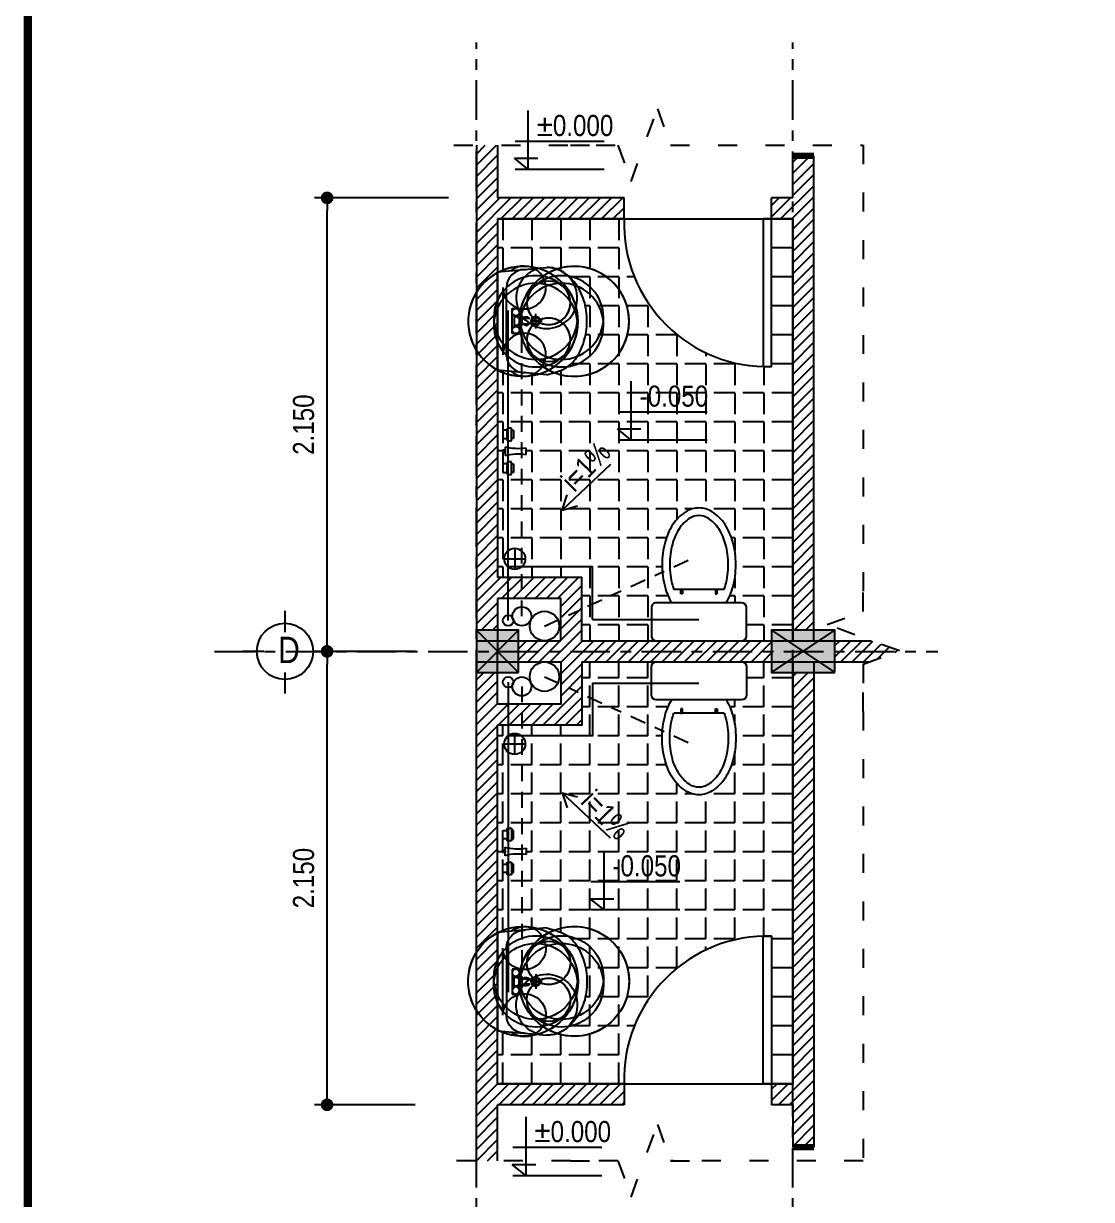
# Model space of a CAD drawing. Header units: millimetres. Extents: x -341 to 79, y 65 to 137.
# Drawn here: x -213.46 to -203.33, y 113.92 to 125.08 of the extents above; entities that cross this region are included whole.
import ezdxf

# ---------------------------------------------------------------- set-up
doc = ezdxf.new("R2010")
doc.units = ezdxf.units.MM
doc.header["$LTSCALE"] = 0.3
doc.header["$MEASUREMENT"] = 0
for name, pattern in [('ACAD_ISO03W100', [30, 12, -18]), ('CENTER', [2, 1.25, -0.25, 0.25, -0.25]), ('DASHDOTX2', [2, 1, -0.5, 0, -0.5]), ('DASHEDX2', [1.5, 1, -0.5])]:
    doc.linetypes.add(name, pattern=pattern)
doc.layers.get('0').update_dxf_attribs({"linetype": 'CONTINUOUS', "lineweight": 13})
doc.layers.get('DEFPOINTS').update_dxf_attribs({"linetype": 'CONTINUOUS', "lineweight": 13})
for name, color, linetype in [('CHU', 3, 'CONTINUOUS'), ('CHUSO', 141, 'CONTINUOUS'), ('HACTH', 8, 'CONTINUOUS'), ('HATCH', 8, 'CONTINUOUS'), ('KHUNG', 6, 'CONTINUOUS'), ('KT', 8, 'CONTINUOUS'), ('LAYER 1', 1, 'CONTINUOUS'), ('LAYER 7', 7, 'CONTINUOUS'), ('LAYER1', 1, 'CONTINUOUS'), ('LAYER3', 34, 'CONTINUOUS'), ('LAYER5', 5, 'CONTINUOUS'), ('LAYER7', 7, 'CONTINUOUS'), ('LAYER8', 8, 'CONTINUOUS'), ('ong', 5, 'CONTINUOUS'), ('THIETBI', 25, 'CONTINUOUS'), ('TUONG', 7, 'CONTINUOUS')]:
    doc.layers.add(name, color=color, linetype=linetype)
doc.styles.add('ATTR', font='romans.shx', dxfattribs={"width": 0.8, "height": 0.7})
doc.styles.add('HELVE-KT', font='VHELVCN.TTF')
doc.dimstyles.new('1-50', dxfattribs={"dimtxt": 0.2, "dimasz": 0.12, "dimexe": 0.12, "dimexo": 0.2, "dimgap": 0.12, "dimtad": 1, "dimdec": 3, "dimlfac": 0.5, "dimzin": 4, "dimdsep": 46, "dimtxsty": 'HELVE-KT', "dimblk1": 'DOT', "dimblk2": 'DOT', "dimsah": 1, "dimcen": -0.18, "dimadec": 3, "dimazin": 0, "dimtfac": 1, "dimtdec": 3, "dimtmove": 2, "dimatfit": 3, "dimldrblk": 'DOT', "dimfxl": 0, "dimtolj": 1, "dimtzin": 4, "dimarcsym": 0})

# ---------------------------------------------------------------- blocks, each defined once
blk = doc.blocks.new('TOILET')
at = {"layer": 'THIETBI', "linetype": 'Continuous'}
for p, q in [((2.25, 0), (-2.25, 0)), ((-2.5, -0.25), (-2.5, -1.75)), ((2.5, -1.75), (2.5, -0.25)), ((-2.25, -2), (2.25, -2)), ((-0.9619002962733703, -2.476023252835319), (-0.9619002962733703, -2.701023903222449)), ((-0.8643275165757132, -2.476023252835319), (-0.9619002962733703, -2.476023252835319)), ((-0.8643275165757132, -2.701023903222449), (-0.8643275165757132, -2.476023252835319)), ((0.8619205168486133, -2.701023903222449), (0.8619205168486133, -2.476023252835319)), ((0.8619205168486133, -2.476023252835319), (0.959493296546043, -2.476023252835319)), ((0.959493296546043, -2.476023252835319), (0.959493296546043, -2.701023903222449)), ((-1.328885587445484, -2.699999999999932), (1.328885587445484, -2.699999999999989)), ((-0.9619002962733703, -2.701023903222449), (-0.8643275165757132, -2.701023903222449)), ((0.959493296546043, -2.701023903222449), (0.8619205168486133, -2.701023903222449))]:
    blk.add_line(p, q, dxfattribs=at)
for centre, radius, start, end in [((-2.25, -0.25), 0.25, 90, 180), ((2.25, -0.25), 0.25, 0, 90), ((-2.25, -1.75), 0.25, 180, 270), ((2.25, -1.75), 0.25, 270, 0), ((1.337938406279363, -3.661379033137678), 3.234819193328465, 149.0965747149677, 164.9268623414033), ((-1.337938406280728, -3.661379033138246), 3.234819193329836, 15.07313765860166, 30.90342528502951), ((2.637457049974273, -4.011362538314529), 4.580641306093185, 164.9268623414104, 180.0000000000054), ((2.637457049974046, -4.011362538315211), 4.180641306093212, 164.9268623413889, 179.9999999999965), ((1.337938406279363, -3.661379033137166), 2.834819193328285, 160.1759760614096, 164.9268623413951), ((-1.337938406280728, -3.661379033138019), 2.834819193329868, 15.07313765856473, 19.82402393859776), ((-2.637457049976319, -4.011362538315325), 4.180641306095254, 5.063761851311246e-12, 15.07313765857124), ((-2.637457049976319, -4.0113625383147), 4.580641306095231, 359.9999999999972, 15.07313765858606), ((2.637457049976774, -4.011362538314927), 4.580641306095572, 180, 195.0731376585856), ((2.637457049976547, -4.011362538314529), 4.180641306095595, 180.0000000000051, 195.0731376585643), ((-2.6374570499745, -4.011362538314586), 4.180641306093665, 344.9268623413959, 359.9999999999953), ((-2.637457049974728, -4.011362538315325), 4.580641306093639, 344.9268623414112, 5.332585182154509e-12), ((1.337938406280728, -4.361346043491835), 3.234819193329827, 195.0731376585933, 213.0315475788831), ((1.337938406280728, -4.361346043491494), 2.834819193329956, 195.0731376585625, 213.0315475788917), ((-1.337938406279591, -4.36134604349229), 2.834819193328596, 326.9684524211129, 344.9268623413986), ((-1.337938406279591, -4.361346043492233), 3.234819193328677, 326.9684524211115, 344.9268623414048), ((0.5168646681929658, -4.8952005445542), 2.255450666327983, 213.0315475788855, 237.5002250693039), ((0.5168646681931932, -4.895200544554314), 1.85545066632798, 213.0315475788863, 237.5002250693021), ((-0.5168646681929658, -4.89520054455437), 1.855450666327776, 302.4997749306895, 326.968452421117), ((-0.5168646681929658, -4.8952005445542), 2.255450666327892, 302.4997749306941, 326.9684524211124), ((0, -5.706522592530348), 1.293477407469652, 237.5002250693031, 270), ((0, -5.706522592530462), 0.8934774074695488, 237.5002250693035, 270), ((0, -5.706522592530519), 0.8934774074695326, 270, 302.4997749306894), ((0, -5.706522592530519), 1.293477407469453, 270, 302.4997749307029)]:
    blk.add_arc(centre, radius, start, end, dxfattribs=at)
blk = doc.blocks.new('la')
at = {"layer": 'THIETBI', "linetype": 'Continuous'}
for p, q in [((-5933.44379870165, 607096.9278938042), (-5954.657236116378, 607330.2757053494)), ((-5700.095987156405, 607309.1017654629), (-5700.095987156405, 607252.294578268)), ((-5445.534738199225, 607330.2757053494), (-5466.748175613953, 607096.9278938042)), ((-5700.095987156405, 607278.0555106837), (-5734.787105645424, 607278.0555106837)), ((-5710.190800530276, 607249.5658061604), (-5715.470036458595, 607195.7922466656)), ((-5665.404868668316, 607278.0555106837), (-5700.095987156405, 607278.0555106837)), ((-5684.721937854214, 607195.7922466656), (-5690.001173785327, 607249.5658061604)), ((-5944.168579871206, 607224.2085182804), (-5944.168579871206, 607229.5737794738)), ((-5759.493611915408, 607200.4494683815), (-5715.012812269291, 607200.4494683815)), ((-5759.493611915408, 607183.478718451), (-5759.493611915408, 607200.4494683815)), ((-5759.493611915408, 607166.5079685205), (-5759.493611915408, 607183.478718451)), ((-5719.692424225992, 607191.9640934139), (-5727.825761422886, 607191.9640934139)), ((-5725.552112052588, 607183.478718451), (-5716.678920921309, 607183.478718451)), ((-5685.179162046312, 607200.4494683815), (-5640.698362400195, 607200.4494683815)), ((-5674.639862261152, 607183.478718451), (-5683.513053392431, 607183.478718451)), ((-5672.366212892717, 607191.9640934139), (-5680.499550089611, 607191.9640934139)), ((-5640.698362400195, 607200.4494683815), (-5640.698362400195, 607183.478718451)), ((-5640.698362400195, 607183.478718451), (-5640.698362400195, 607166.5079685205)), ((-5456.023394444397, 607229.5737794738), (-5456.023394444397, 607224.2085182804)), ((-5700.095987156405, 607139.3547686327), (-5859.314830218813, 607139.3547686327)), ((-5700.095987156405, 607166.5079685205), (-5759.493611915408, 607166.5079685205)), ((-5727.825761422886, 607174.9933434834), (-5672.366212892717, 607174.9933434834)), ((-5640.698362400195, 607166.5079685205), (-5700.095987156405, 607166.5079685205)), ((-5540.87714409679, 607139.3547686327), (-5700.095987156405, 607139.3547686327)), ((-5466.748175613953, 607096.9278938042), (-5933.44379870165, 607096.9278938042)), ((-5859.31483021858, 607122.3840186977), (-5540.877144096539, 607122.3840186978))]:
    blk.add_line(p, q, dxfattribs=at)
for centre, radius in [((-5700.095987156172, 607278.0555106841), 21.21343741315687), ((-5700.095987156172, 607278.0555106841), 16.9707499305255), ((-5742.522861982834, 607183.4787184515), 16.9707499305255), ((-5657.669112330441, 607183.4787184515), 16.9707499305255)]:
    blk.add_circle(centre, radius, dxfattribs=at)
for centre, radius, start, end in [((-5716.921617746491, 607277.7234812875), 198.3889853030901, 106.8298526196501, 126.1394149328383), ((-5698.920439606671, 607218.2127808502), 260.5626604476124, 90, 106.8298526196501), ((-5698.920439606671, 607218.2127808502), 260.5626604477563, 73.17014738034992, 90), ((-5680.919261464987, 607277.7234812875), 198.3889853030873, 53.86058506716174, 73.17014738034992), ((-5744.464750194129, 607315.4400154066), 151.686082919052, 126.1394149328383, 150.4377224630194), ((-5653.376129020144, 607315.4400154066), 151.686082919055, 29.56227753698059, 53.86058506716174), ((-5786.622446788613, 607339.3522209723), 103.2189295367069, 150.4377224630194, 180), ((-5611.218432424728, 607339.3522209723), 103.2189295367252, 0, 29.56227753698059), ((-5809.756896741826, 607330.2757053499), 144.9003393737205, 180, 190.3888578116886), ((-5786.622446788613, 607339.3522209723), 103.2189295367414, 180, 209.5622775369806), ((-5611.218432424728, 607339.3522209723), 103.2189295367332, 330.4377224630194, 0), ((-5744.464750194129, 607363.2644265287), 151.6860829190531, 209.5622775369806, 233.8605850671617), ((-5716.921617746491, 607400.9809606525), 198.3889853029024, 233.8605850671617, 253.1701473803499), ((-5700.095987156172, 607232.2578273343), 20.03675093646151, 59.74728664221707, 120.2527133577829), ((-5680.919261464987, 607400.9809606525), 198.3889853030186, 286.8298526196501, 306.1394149328383), ((-5653.376129020144, 607363.2644265287), 151.686082919052, 306.1394149328383, 330.4377224630194), ((-5859.31483021858, 607224.2085182809), 84.85374965263226, 180, 270), ((-5698.920439606671, 607460.4916610897), 260.5626604475996, 253.1701473803499, 266.458658478582), ((-5719.692424225759, 607196.2067809005), 4.242687482640058, 270, 354.3929373133142), ((-5698.920439606671, 607460.4916610897), 260.5626604477354, 273.0264019199498, 286.8298526196501), ((-5680.499550089378, 607196.2067809005), 4.242687482625124, 185.6070626866857, 270), ((-5540.877144096557, 607224.2085182809), 84.85374965263226, 270, 0), ((-5859.31483021858, 607224.2085182809), 101.8244995831652, 218.2452544057623, 270), ((-5540.877144096557, 607224.2085182809), 101.8244995831627, 270, 321.7547455942377)]:
    blk.add_arc(centre, radius, start, end, dxfattribs=at)
blk.add_spline([(-5445.534738204817, 607330.275705352), (-5488.399266112272, 607435.7992354915), (-5558.166908814947, 607489.0372223724), (-5649.338553096775, 607517.3672669327), (-5750.853421221862, 607517.367266933), (-5842.025065503458, 607489.0372223728), (-5911.792708206598, 607435.7992354913), (-5950.069890455718, 607366.4471325721), (-5954.657236119176, 607330.275705352)], degree=3, dxfattribs=at)
blk = doc.blocks.new('WALFCT1T')
for p, q in [((-5.5, -1), (-5, -1)), ((-5.5, -2), (-5.5, -1)), ((-2.5, -2), (-5.5, -2)), ((-5, -2), (-5, -2.5)), ((-5, -2.5), (-3, -2.5)), ((-3, -1), (-2.5, -1)), ((-3, -2.5), (-3, -2)), ((-2.5, -1), (-2.5, -2)), ((-1, -0.5), (1, -0.5)), ((2.5, -1), (3, -1)), ((2.5, -2), (2.5, -1)), ((5.5, -2), (2.5, -2)), ((3, -2), (3, -2.5)), ((3, -2.5), (5, -2.5)), ((5, -1), (5.5, -1)), ((5, -2.5), (5, -2)), ((5.5, -1), (5.5, -2)), ((0.75, -5.5), (-0.75, -5.5))]:
    blk.add_line(p, q)
for points in [[(-3, 0), (-3, -1), (-5, -1), (-5, 0)], [(-0.25, -0.5), (-0.25, 0), (0.25, 0), (0.25, -0.5)], [(5, 0), (5, -1), (3, -1), (3, 0)]]:
    blk.add_lwpolyline(points, close=True)
for centre, radius, start, end in [((-13.26580000000001, -3.619500000000016), 12.65625, 351.4554000000001, 14.26943), ((13.26579999999998, -3.619500000000016), 12.65624, 165.7306, 188.5446)]:
    blk.add_arc(centre, radius, start, end)
at = {"style": 'ATTR', "width": 0.8, "flags": 9}
blk.add_attdef('ESTCODE', (0, 0), '', height=0.7, dxfattribs=at)
blk = doc.blocks.new('_DOT')
at = {"color": 0, "linetype": 'ByBlock'}
blk.add_line((-0.5, 0), (-1, 0), dxfattribs=at)
at = {"color": 0, "linetype": 'ByBlock', "const_width": 0.5}
blk.add_lwpolyline([(-0.25, 0, 1), (0.25, 0, 1)], format="xyb", close=True, dxfattribs=at)
blk = doc.blocks.new('*D50')
at = {"layer": 'DEFPOINTS', "color": 0, "lineweight": -2, "ltscale": 5}
for p in [(-210.5763573220449, 119.1224448244695), (-209.5423363756547, 119.1224448244695), (-209.5423363756547, 114.8224448245393)]:
    blk.add_point(p, dxfattribs=at)
at = {"layer": 'LAYER 1', "color": 0, "lineweight": -2, "ltscale": 5}
for p, q in [((-209.7423363756546, 119.1224448244695), (-210.6963573220449, 119.1224448244695)), ((-210.5763573220449, 114.9424448245393), (-210.5763573220449, 119.0024448244695)), ((-209.7423363756546, 114.8224448245393), (-210.6963573220449, 114.8224448245393))]:
    blk.add_line(p, q, dxfattribs=at)
at = {"layer": 'LAYER 1', "color": 0, "lineweight": -2, "ltscale": 5, "xscale": 0.12, "yscale": 0.12, "zscale": 0.12}
for p, rotation in [((-210.5763573220449, 119.1224448244695), 90), ((-210.5763573220449, 114.8224448245393), 270)]:
    blk.add_blockref('_DOT', p, dxfattribs=dict(at, rotation=rotation))
at = {"layer": 'LAYER 1', "color": 0, "ltscale": 5, "insert": (-210.7984906553783, 116.9724448245044), "char_height": 0.2, "attachment_point": 5, "rotation": 90, "style": 'HELVE-KT'}
blk.add_mtext('\\A1;2.150', dxfattribs=at)
blk = doc.blocks.new('*D51')
at = {"layer": 'DEFPOINTS', "color": 0, "lineweight": -2, "ltscale": 5}
for p in [(-210.5763573220449, 123.4224448246325), (-209.226165899656, 123.4224448246325), (-209.5423363756547, 119.1224448244695)]:
    blk.add_point(p, dxfattribs=at)
at = {"layer": 'LAYER 1', "color": 0, "lineweight": -2, "ltscale": 5}
for p, q in [((-209.426165899656, 123.4224448246325), (-210.6963573220449, 123.4224448246325)), ((-210.5763573220449, 119.2424448244695), (-210.5763573220449, 123.3024448246325)), ((-209.7423363756546, 119.1224448244695), (-210.6963573220449, 119.1224448244695))]:
    blk.add_line(p, q, dxfattribs=at)
at = {"layer": 'LAYER 1', "color": 0, "lineweight": -2, "ltscale": 5, "xscale": 0.12, "yscale": 0.12, "zscale": 0.12}
for p, rotation in [((-210.5763573220449, 123.4224448246325), 90), ((-210.5763573220449, 119.1224448244695), 270)]:
    blk.add_blockref('_DOT', p, dxfattribs=dict(at, rotation=rotation))
at = {"layer": 'LAYER 1', "color": 0, "ltscale": 5, "insert": (-210.7984906553783, 121.2724448245509), "char_height": 0.2, "attachment_point": 5, "rotation": 90, "style": 'HELVE-KT'}
blk.add_mtext('\\A1;2.150', dxfattribs=at)

msp = doc.modelspace()

# ---------------------------------------------------------------- hatches: boundary and pattern name
at = {"layer": 'HATCH', "ltscale": 5}
h = msp.add_hatch(dxfattribs=at)
h.set_pattern_fill('ANSI31', color=256, scale=0.6, style=0)
h.set_pattern_definition([(45, (-209.1595397607419, 114.2923086687599), (-0.05303300858899106, 0.05303300858899106), [])])
h.paths.add_polyline_path([(-208.1595397608438, 119.8224448245975), (-208.959539760774, 119.8224448246557), (-208.9595397607885, 123.222444824679), (-207.7595397608205, 123.2224448247372), (-207.759539760806, 123.4224448246325), (-208.959539760774, 123.4224448246325), (-208.9595397607885, 123.9222299846962), (-209.1595397607419, 123.9222299846962), (-209.1595397607128, 119.3224448245975), (-208.9595397607885, 119.3224448245393), (-208.959539760774, 119.6224448245859), (-208.3595397608118, 119.6224448245859), (-208.3595397608118, 119.2224448245626), (-208.7595397607041, 119.2224448245626), (-208.7595397607041, 119.0224448244928), (-208.3595397607827, 119.0224448244928), (-208.3595397608118, 118.6224448244695), (-208.9595397607885, 118.6224448244695), (-208.959539760774, 118.9224448246325), (-209.1595397607274, 118.9224448246325), (-209.1595397607128, 114.2923086687599), (-208.959539760774, 114.2923086687599), (-208.959539760774, 114.8224448245975), (-207.7595397608205, 114.8224448245393), (-207.7595397608205, 115.0224448244928), (-208.9595397607885, 115.022444824551), (-208.959539760774, 118.4224448245743), (-208.1595397608584, 118.4224448245743), (-208.1595397608438, 119.022444824551), (-206.3595397607827, 119.0224448244346), (-206.3595397607972, 119.2224448245626), (-208.1595397608584, 119.2224448246208)])
h.paths.add_polyline_path([(-205.959539760774, 118.9224448246325), (-206.1595397607419, 118.9224448246325), (-206.1595397607419, 115.0224448244928), (-206.3595397606954, 115.0224448244928), (-206.3595397606808, 114.8224448245975), (-206.1595397607274, 114.8224448245393), (-206.1595397607274, 114.422444824516), (-205.959539760774, 114.422444824516), (-205.959539760774, 114.8224448245393)])
h.paths.add_polyline_path([(-205.959539760774, 123.4224448246325), (-205.959539760774, 123.822444824714), (-206.1595397607274, 123.8224448245975), (-206.1595397607274, 123.4224448246907), (-206.3595397606808, 123.4224448245743), (-206.3595397606663, 123.2224448245626), (-206.1595397607128, 123.2224448245044), (-206.1595397607274, 119.3224448245393), (-205.9595397607594, 119.3224448245393)])
h.paths.add_polyline_path([(-205.4116694559165, 119.2224448245626), (-205.7595397608205, 119.2224448245626), (-205.7595397608205, 119.022444824551), (-205.4326425142611, 119.0224448244928), (-205.1474082431636, 119.1262616089454)])
at = {"layer": 'LAYER8', "lineweight": -2, "ltscale": 0.08}
h = msp.add_hatch(color=256, dxfattribs=at)
h.paths.add_polyline_path([(-208.9595397606575, 119.1224448245859), (-209.159539760611, 119.3224448244229), (-209.1595397607274, 118.922444824516)])
h.paths.add_polyline_path([(-208.959539760774, 119.1224448245859), (-209.159539760611, 118.9224448246325), (-208.7595397604713, 118.9224448246325)])
h.paths.add_polyline_path([(-208.7595397607041, 119.3224448244229), (-208.9595397606575, 119.1224448245859), (-208.7595397607041, 118.9224448246325)])
h.paths.add_polyline_path([(-208.7595397607041, 119.3224448245393), (-209.159539760611, 119.3224448245393), (-208.9595397606575, 119.1224448245859)])
h = msp.add_hatch(color=256, dxfattribs=at)
h.paths.add_polyline_path([(-206.3595397606808, 119.3224448245393), (-206.3595397609137, 118.922444824516), (-206.0595397608671, 119.1224448245859)])
h.paths.add_polyline_path([(-206.0595397608671, 119.1224448245859), (-205.7595397608205, 119.3224448245393), (-206.3595397606808, 119.3224448245393)])
h.paths.add_polyline_path([(-206.3595397607972, 118.9224448246325), (-205.7595397607041, 118.9224448246325), (-206.0595397608671, 119.1224448245859)])
h.paths.add_polyline_path([(-206.0595397607507, 119.1224448245859), (-205.7595397607041, 118.922444824516), (-205.7595397607041, 119.3224448245393)])
at = {"layer": 'THIETBI', "ltscale": 5}
h = msp.add_hatch(dxfattribs=at)
h.set_pattern_fill('ANGLE', color=256, angle=90, style=0)
h.set_pattern_definition([(270, (-206.1595397607274, 123.222444824679), (-0.275, 1.683889348827611e-17), [0.2, -0.075]), (180, (-206.1595397607274, 123.222444824679), (0, 0.275), [0.2, -0.075])])
edge = h.paths.add_edge_path()
edge.add_line((-208.1595397608438, 119.222444824679), (-208.1595397608438, 119.8224448247722))
edge.add_line((-208.1595397608438, 119.8224448246557), (-208.959539760774, 119.8224448246557))
edge.add_line((-208.959539760774, 119.8224448246557), (-208.9595397606575, 121.7874870947937))
edge.add_line((-208.9595397606575, 121.7874870947937), (-208.4929148451741, 121.7450666454762))
edge.add_spline(control_points=[(-208.4929148451741, 121.7450666454762), (-208.4167538879523, 121.7649929079136), (-208.2819095014678, 121.8002727250943), (-208.1637580901701, 121.9721152233334), (-208.1085673898309, 122.1549235443028), (-208.1087225321065, 122.3529879027421), (-208.1633360030213, 122.5383371592408), (-208.2694731556661, 122.6811570879447), (-208.391168335624, 122.7555877287315), (-208.4685301638059, 122.761460511517), (-208.4929148451741, 122.7633116303852)], knot_values=[0, 0, 0, 0, 113.8972482804107, 201.6571891156827, 297.1289658135357, 398.6438339386224, 494.115610636184, 581.8755514722499, 661.0895455658089, 697.5507014357958, 697.5507014357958, 697.5507014357958, 697.5507014357958], degree=3, periodic=0)
edge.add_line((-208.4929148451741, 122.7633116303852), (-208.9595397608904, 122.7208911809514))
edge.add_line((-208.9595397608904, 122.7208911809514), (-208.9595397608904, 123.222444824679))
edge.add_line((-208.9595397608904, 123.222444824679), (-207.7595397608205, 123.222444824679))
edge.add_arc((-206.3995397607181, 123.1824448247582), 1.360588108263953, 538.3153156843376, 631.6846843193015)
edge.add_line((-206.3595397606808, 121.8224448245393), (-206.3595397607972, 123.2224448245626))
edge.add_line((-206.3595397607972, 123.222444824679), (-206.1595397607274, 123.222444824679))
edge.add_line((-206.1595397607274, 123.222444824679), (-206.1595397607274, 119.3224448246557))
edge.add_line((-206.1595397607274, 119.3224448246557), (-206.3595397607972, 119.3224448246557))
edge.add_line((-206.3595397607972, 119.3224448245393), (-206.3595397607972, 119.2224448245626))
edge.add_line((-206.3595397607972, 119.2224448245626), (-206.6401943858331, 119.2224448245626))
edge.add_ellipse((-206.6441326324679, 119.2674448247209), major_axis=(-0.03181980519183321, -0.03181980519183321), ratio=0.9999999987998788, start_angle=45.00000003438093, end_angle=134.9999999656191)
edge.add_line((-206.5991326323095, 119.267444825303), (-206.5991326326588, 119.5374448253216))
edge.add_ellipse((-206.6441326324679, 119.5374448247396), major_axis=(-0.03181980515364558, -0.03181980515364557), ratio=0.9999999986131138, start_angle=134.9999999602686, end_angle=225.0000000397314)
edge.add_line((-206.6441326330499, 119.5824448247815), (-206.7903561534443, 119.5824448247815))
edge.add_ellipse((-207.2899615457831, 119.8814930508753), major_axis=(-0.4117252673805351, -0.411725267380535), ratio=0.9999999968645723, start_angle=104.0965746727707, end_angle=119.9268622637728)
edge.add_ellipse((-207.5238749017557, 119.9444900817845), major_axis=(-0.5830204568924238, -0.5830204568924233), ratio=0.999999998837754, start_angle=119.9268623122063, end_angle=134.9999999667041)
edge.add_ellipse((-207.5238749017557, 119.9444900817845), major_axis=(-0.5830204568924255, 0.5830204568924255), ratio=0.9999999988377523, start_angle=225.0000000332959, end_angle=240.0731376877937)
edge.add_ellipse((-207.2899615457831, 120.0074871126937), major_axis=(-0.4117252656655092, -0.4117252656655091), ratio=0.9999999969642844, start_angle=150.0731375861138, end_angle=168.0315475479937)
edge.add_ellipse((-207.1421682729236, 120.1035809229735), major_axis=(-0.2870720030291142, -0.2870720030291141), ratio=0.9999999990923838, start_angle=168.0315475713212, end_angle=192.5002250834314)
edge.add_ellipse((-207.0491326326122, 120.2496188916641), major_axis=(-0.1646327962888779, -0.1646327962888779), ratio=0.9999999992607727, start_angle=192.5002250840912, end_angle=225.0000000211773)
edge.add_ellipse((-207.0491326326122, 120.2496188916641), major_axis=(-0.1646327962888779, 0.1646327962888779), ratio=0.9999999992607727, start_angle=314.9999999788227, end_angle=347.4997749159088)
edge.add_ellipse((-206.9560969923008, 120.1035809229735), major_axis=(-0.2870720030291142, 0.2870720030291142), ratio=0.9999999990923826, start_angle=347.4997749165686, end_angle=371.9684524286787)
edge.add_ellipse((-206.8083037194414, 120.0074871126937), major_axis=(-0.4117252656655093, 0.4117252656655093), ratio=0.9999999969642842, start_angle=11.96845245200624, end_angle=29.92686241388616)
edge.add_ellipse((-206.5743903634688, 119.9444900817845), major_axis=(-0.5830204568924238, -0.5830204568924233), ratio=0.999999998837754, start_angle=-60.07313768779372, end_angle=-45.0000000332959)
edge.add_ellipse((-206.5743903634688, 119.9444900817845), major_axis=(-0.5830204568924255, 0.5830204568924255), ratio=0.9999999988377523, start_angle=45.00000003329593, end_angle=60.07313768779376)
edge.add_ellipse((-206.8083037194414, 119.8814930508753), major_axis=(-0.4117252673805337, 0.4117252673805337), ratio=0.9999999968645755, start_angle=60.07313773622711, end_angle=75.90342532722924)
edge.add_line((-207.3079091117801, 119.5824448247815), (-207.4541326329894, 119.5824448247815))
edge.add_ellipse((-207.4541326327566, 119.5374448247396), major_axis=(-0.03181980519183321, -0.03181980519183321), ratio=0.9999999987998788, start_angle=225.0000000343809, end_angle=314.9999999656191)
edge.add_line((-207.4991326327985, 119.5374448228769), (-207.4991326327985, 119.2674448268164))
edge.add_ellipse((-207.4541326327566, 119.2674448247209), major_axis=(-0.03181980519183319, 0.03181980519183319), ratio=0.9999999987998787, start_angle=45.00000003438094, end_angle=134.9999999656191)
edge.add_line((-207.4580708797406, 119.222444824679), (-208.1595397608438, 119.222444824679))
edge = h.paths.add_edge_path(flags=16)
edge.add_ellipse((-208.7639908721288, 121.5506195036371), major_axis=(-0.3579728083656821, 0.3579728083656821), ratio=0.999999999898956, start_angle=120.73057000353941, end_angle=143.5446000034201, ccw=False)
edge.add_line((-208.8887708721999, 121.0599882748585), (-208.8887708720835, 121.0299875031134))
edge.add_line((-208.8887708720835, 121.0299875031134), (-208.9087708722185, 121.0299875031134))
edge.add_line((-208.9087708722185, 121.0299875031134), (-208.9087708722185, 121.0099875030948))
edge.add_line((-208.9087708722185, 121.0099875030948), (-208.8887708723163, 121.0099875030948))
edge.add_line((-208.8887708723163, 121.0099875030948), (-208.8887708721999, 120.9799863213349))
edge.add_ellipse((-208.7639908721288, 120.4893555025712), major_axis=(-0.3579725254098162, -0.3579725254098162), ratio=0.999999999893888, start_angle=216.4554000032152, end_angle=239.2693999915702, ccw=False)
edge.add_line((-208.6887708720136, 120.9899857291395), (-208.6887670222753, 121.0499894213073))
h.paths.add_polyline_path([(-208.8087708722418, 121.2199875032904), (-208.8287708722604, 121.2199875032904), (-208.8287708722604, 121.239987503309), (-208.8687708721812, 121.239987503309), (-208.8687708721812, 121.2199875032904), (-208.9087708722185, 121.2199875032904), (-208.9087708722185, 121.1399875032159), (-208.8687708721812, 121.1399875032159), (-208.8687708721812, 121.1199875031973), (-208.8287708722604, 121.1199875031973), (-208.8287708722604, 121.1399875032159), (-208.8087708721254, 121.1399875032159)], flags=16)
h.paths.add_polyline_path([(-208.8087708722418, 120.8999875029924), (-208.8287708722604, 120.8999875029924), (-208.8287708722604, 120.919987503011), (-208.8687708721812, 120.919987503011), (-208.8687708721812, 120.8999875029924), (-208.9087708722185, 120.8999875029924), (-208.9087708722185, 120.8199875029179), (-208.8687708721812, 120.8199875029179), (-208.8687708721812, 120.7999875028992), (-208.8287708722604, 120.7999875028992), (-208.828770872144, 120.8199875029179), (-208.8087708720089, 120.8199875029179)], flags=16)
h.paths.add_polyline_path([(-208.7961970184082, 120.100194398002, 1), (-208.7961970184082, 119.9001943979321, 1)], flags=16)
h = msp.add_hatch(dxfattribs=at)
h.set_pattern_fill('ANGLE', color=256, angle=90, style=0)
h.set_pattern_definition([(90, (-206.1595397607274, 115.0224448244928), (-0.275, 1.683889348827611e-17), [0.2, -0.075]), (180, (-206.1595397607274, 115.0224448244928), (-3.367778697655222e-17, -0.275), [0.2, -0.075])])
edge = h.paths.add_edge_path()
edge.add_line((-208.1595397608438, 119.0224448244928), (-208.1595397608438, 118.4224448243996))
edge.add_line((-208.1595397608438, 118.422444824516), (-208.959539760774, 118.422444824516))
edge.add_line((-208.959539760774, 118.422444824516), (-208.9595397606575, 116.4574025543781))
edge.add_line((-208.9595397606575, 116.4574025543781), (-208.4929148451741, 116.4998230036956))
edge.add_spline(control_points=[(-208.4929148451741, 116.4998230036956), (-208.4167538879523, 116.4798967412582), (-208.2819095014678, 116.4446169240775), (-208.1637580901701, 116.2727744258383), (-208.1085673898309, 116.089966104869), (-208.1087225321065, 115.8919017464297), (-208.1633360030213, 115.706552489931), (-208.2694731556661, 115.5637325612271), (-208.391168335624, 115.4893019204403), (-208.4685301638059, 115.4834291376548), (-208.4929148451741, 115.4815780187866)], knot_values=[0, 0, 0, 0, 113.8972482804107, 201.6571891156827, 297.1289658135357, 398.6438339386224, 494.115610636184, 581.8755514722499, 661.0895455658089, 697.5507014357958, 697.5507014357958, 697.5507014357958, 697.5507014357958], degree=3, periodic=0)
edge.add_line((-208.4929148451741, 115.4815780187866), (-208.9595397608904, 115.5239984682204))
edge.add_line((-208.9595397608904, 115.5239984682204), (-208.9595397608904, 115.0224448244928))
edge.add_line((-208.9595397608904, 115.0224448244928), (-207.7595397608205, 115.0224448244928))
edge.add_arc((-206.3995397607181, 115.0624448244136), 1.360588108263953, 88.31531568069852, 181.6846843156624, ccw=False)
edge.add_line((-206.3595397606808, 116.4224448246325), (-206.3595397607972, 115.0224448246092))
edge.add_line((-206.3595397607972, 115.0224448244928), (-206.1595397607274, 115.0224448244928))
edge.add_line((-206.1595397607274, 115.0224448244928), (-206.1595397607274, 118.922444824516))
edge.add_line((-206.1595397607274, 118.922444824516), (-206.3595397607972, 118.922444824516))
edge.add_line((-206.3595397607972, 118.9224448246325), (-206.3595397607972, 119.0224448246092))
edge.add_line((-206.3595397607972, 119.0224448246092), (-206.6401943858331, 119.0224448246092))
edge.add_ellipse((-206.6441326324679, 118.9774448244509), major_axis=(-0.03181980519183321, 0.03181980519183321), ratio=0.9999999987998788, start_angle=225.0000000343809, end_angle=314.99999996561905, ccw=False)
edge.add_line((-206.5991326323095, 118.9774448238688), (-206.5991326326588, 118.7074448238502))
edge.add_ellipse((-206.6441326324679, 118.7074448244322), major_axis=(-0.03181980515364558, 0.03181980515364557), ratio=0.9999999986131138, start_angle=134.9999999602686, end_angle=225.0000000397314, ccw=False)
edge.add_line((-206.6441326330499, 118.6624448243903), (-206.7903561534443, 118.6624448245067))
edge.add_ellipse((-207.2899615457831, 118.3633965982964), major_axis=(-0.4117252673805351, 0.411725267380535), ratio=0.9999999968645723, start_angle=240.07313773622718, end_angle=255.9034253272293, ccw=False)
edge.add_ellipse((-207.5238749017557, 118.3003995673873), major_axis=(-0.5830204568924238, 0.5830204568924233), ratio=0.999999998837754, start_angle=225.0000000332959, end_angle=240.0731376877937, ccw=False)
edge.add_ellipse((-207.5238749017557, 118.3003995673873), major_axis=(-0.5830204568924255, -0.5830204568924255), ratio=0.9999999988377523, start_angle=119.92686231220631, end_angle=134.9999999667041, ccw=False)
edge.add_ellipse((-207.2899615457831, 118.2374025364781), major_axis=(-0.4117252656655092, 0.4117252656655091), ratio=0.9999999969642844, start_angle=191.9684524520063, end_angle=209.9268624138862, ccw=False)
edge.add_ellipse((-207.1421682729236, 118.1413087261982), major_axis=(-0.2870720030291142, 0.2870720030291141), ratio=0.9999999990923838, start_angle=167.4997749165686, end_angle=191.9684524286788, ccw=False)
edge.add_ellipse((-207.0491326326122, 117.9952707575077), major_axis=(-0.1646327962888779, 0.1646327962888779), ratio=0.9999999992607727, start_angle=134.9999999788227, end_angle=167.4997749159088, ccw=False)
edge.add_ellipse((-207.0491326326122, 117.9952707575077), major_axis=(-0.1646327962888779, -0.1646327962888779), ratio=0.9999999992607727, start_angle=12.500225084091198, end_angle=45.0000000211773, ccw=False)
edge.add_ellipse((-206.9560969923008, 118.1413087261982), major_axis=(-0.2870720030291142, -0.2870720030291142), ratio=0.9999999990923826, start_angle=-11.968452428678688, end_angle=12.500225083431417, ccw=False)
edge.add_ellipse((-206.8083037194414, 118.2374025364781), major_axis=(-0.4117252656655093, -0.4117252656655093), ratio=0.9999999969642842, start_angle=330.07313758611383, end_angle=348.03154754799374, ccw=False)
edge.add_ellipse((-206.5743903634688, 118.3003995673873), major_axis=(-0.5830204568924238, 0.5830204568924233), ratio=0.999999998837754, start_angle=405.0000000332959, end_angle=420.07313768779375, ccw=False)
edge.add_ellipse((-206.5743903634688, 118.3003995673873), major_axis=(-0.5830204568924255, -0.5830204568924255), ratio=0.9999999988377523, start_angle=299.92686231220625, end_angle=314.9999999667041, ccw=False)
edge.add_ellipse((-206.8083037194414, 118.3633965982964), major_axis=(-0.4117252673805337, -0.4117252673805337), ratio=0.9999999968645755, start_angle=284.09657467277077, end_angle=299.9268622637729, ccw=False)
edge.add_line((-207.3079091117801, 118.6624448243903), (-207.4541326329894, 118.6624448243903))
edge.add_ellipse((-207.4541326327566, 118.7074448244322), major_axis=(-0.03181980519183321, 0.03181980519183321), ratio=0.9999999987998788, start_angle=45.00000003438089, end_angle=134.9999999656191, ccw=False)
edge.add_line((-207.4991326327985, 118.7074448262949), (-207.4991326327985, 118.9774448223554))
edge.add_ellipse((-207.4541326327566, 118.9774448244509), major_axis=(-0.03181980519183319, -0.03181980519183319), ratio=0.9999999987998787, start_angle=225.0000000343809, end_angle=314.99999996561905, ccw=False)
edge.add_line((-207.4580708797406, 119.0224448244928), (-208.1595397608438, 119.0224448244928))
edge = h.paths.add_edge_path(flags=16)
edge.add_ellipse((-208.7639908721288, 116.6942701455347), major_axis=(-0.3579728083656821, -0.3579728083656821), ratio=0.999999999898956, start_angle=216.4553999965799, end_angle=239.2694299964606)
edge.add_line((-208.8887708721999, 117.1849013743133), (-208.8887708720835, 117.2149021460584))
edge.add_line((-208.8887708720835, 117.2149021460584), (-208.9087708722185, 117.2149021460584))
edge.add_line((-208.9087708722185, 117.2149021460584), (-208.9087708722185, 117.234902146077))
edge.add_line((-208.9087708722185, 117.234902146077), (-208.8887708723163, 117.234902146077))
edge.add_line((-208.8887708723163, 117.234902146077), (-208.8887708721999, 117.2649033278369))
edge.add_ellipse((-208.7639908721288, 117.7555341466006), major_axis=(-0.3579725254098162, 0.3579725254098162), ratio=0.999999999893888, start_angle=120.7306000084298, end_angle=143.5445999967848)
edge.add_line((-208.6887708720136, 117.2549039200323), (-208.6887670222753, 117.1949002278645))
h.paths.add_polyline_path([(-208.8087708722418, 117.0249021458814), (-208.8287708722604, 117.0249021458814), (-208.8287708722604, 117.0049021458628), (-208.8687708721812, 117.0049021458628), (-208.8687708721812, 117.0249021458814), (-208.9087708722185, 117.0249021458814), (-208.9087708722185, 117.1049021459559), (-208.8687708721812, 117.1049021459559), (-208.8687708721812, 117.1249021459745), (-208.8287708722604, 117.1249021459745), (-208.8287708722604, 117.1049021459559), (-208.8087708721254, 117.1049021459559)], flags=16)
h.paths.add_polyline_path([(-208.8087708722418, 117.3449021461794), (-208.8287708722604, 117.3449021461794), (-208.8287708722604, 117.3249021461608), (-208.8687708721812, 117.3249021461608), (-208.8687708721812, 117.3449021461794), (-208.9087708722185, 117.3449021461794), (-208.9087708722185, 117.4249021462539), (-208.8687708721812, 117.4249021462539), (-208.8687708721812, 117.4449021462726), (-208.8287708722604, 117.4449021462726), (-208.828770872144, 117.4249021462539), (-208.8087708720089, 117.4249021462539)], flags=16)
h.paths.add_polyline_path([(-208.7961970184082, 118.1446952511698, -1), (-208.7961970184082, 118.3446952512397, -1)], flags=16)

# ---------------------------------------------------------------- linework, layer by layer
at = {"layer": 'CHU'}
for points in [[(-210.9763573220391, 119.5057781577718), (-210.9763573220391, 119.3057781578183)], [(-211.1763573220507, 119.1224448244695), (-211.3763573220332, 119.1224448244695)], [(-210.776357322042, 119.1224448244695), (-210.5763573220449, 119.1224448244695)], [(-210.9763573220391, 118.922444824516), (-210.9763573220391, 118.7224448244462)]]:
    msp.add_lwpolyline(points, dxfattribs=at)
msp.add_circle((-210.9763573220391, 119.1224448244695), 0.2666666666666667, dxfattribs=at)
at = {"layer": 'HACTH', "lineweight": -2, "ltscale": 0.08}
for centre in [(-208.8588884801001, 119.4144556689711), (-208.8588884801001, 118.8304339802007)]:
    msp.add_circle(centre, 0.05070333629768892, dxfattribs=at)
at = {"layer": 'HATCH', "linetype": 'CENTER'}
for points in [[(-209.1595397607274, 111.3374850612974), (-209.1595397607274, 124.8967936196506)], [(-206.1595397607274, 111.3374850612974), (-206.1595397607274, 124.8967936196506)], [(-211.6434734171311, 119.1224448244695), (-204.7842075098564, 119.1224448244695)]]:
    msp.add_lwpolyline(points, dxfattribs=at)
at = {"layer": 'KHUNG', "linetype": 'Continuous', "ltscale": 0.08}
for points in [[(-208.8588884801001, 119.4144556689711), (-208.8588884801001, 122.3541891377089)], [(-208.0588884802281, 119.423096105155), (-208.0588884802281, 119.923096105155), (-208.8588884801001, 119.923096105155)], [(-208.0588884801699, 119.423096105155), (-207.049132632554, 119.423096105155)], [(-208.8588884801001, 118.8304339802007), (-208.8588884801001, 115.8907005114629)], [(-208.0588884802281, 118.8217935440168), (-208.0588884802281, 118.3217935440168), (-208.8588884801001, 118.3217935440168)], [(-208.0588884801699, 118.8217935440168), (-207.049132632554, 118.8217935440168)]]:
    msp.add_lwpolyline(points, dxfattribs=at)
at = {"layer": 'LAYER 1', "ltscale": 5}
for p, q in [((-208.7961970184082, 120.1001943978856), (-208.7961970184082, 119.9001943979321)), ((-208.8961970183849, 120.0001943979088), (-208.6961970184315, 120.0001943979088)), ((-208.7961970184082, 118.1446952511698), (-208.7961970184082, 118.3446952512397)), ((-208.8961970183849, 118.2446952511465), (-208.6961970184315, 118.2446952511465))]:
    msp.add_line(p, q, dxfattribs=at)
for points in [[(-207.8893569636824, 120.8938645070095), (-208.3461863077795, 120.4627189299001)], [(-208.3461863077795, 120.4627189299001), (-208.2976503911744, 120.6056830682584)], [(-208.3461863077795, 120.4627189298419), (-208.2006558194374, 120.5029104342477)], [(-207.8893569636824, 117.3510251419295), (-208.3461863077795, 117.7821707190389)], [(-208.3461863077795, 117.7821707190389), (-208.2976503911744, 117.6392065806805)], [(-208.3461863077795, 117.7821707190971), (-208.2006558194374, 117.7419792146913)]]:
    msp.add_lwpolyline(points, dxfattribs=at)
for centre in [(-208.7961970184082, 120.0001943979088), (-208.7961970184082, 118.2446952511465)]:
    msp.add_circle(centre, 0.1, dxfattribs=at)
at = {"layer": 'LAYER 7', "linetype": 'ACAD_ISO03W100', "ltscale": 0.05}
for points in [[(-208.2662059382677, 123.9222299846962), (-207.8182621764976, 123.9222299846962), (-207.6932621764976, 123.5787953072951), (-207.4432621764976, 124.2656646620973), (-207.3182621764976, 123.9222299846962), (-206.8703184147129, 123.9222299846962)], [(-209.3726863033338, 123.9222299846962), (-207.8182621764976, 123.9222299846962)], [(-207.3182621764976, 123.9222299846962), (-205.4908429205501, 123.9222299846962), (-205.4908429205501, 119.5012616090036)], [(-205.4908429205501, 118.5533178472335), (-205.4908429205501, 119.0012616090036), (-205.147408243149, 119.1262616090036), (-205.8342775979512, 119.3762616090036), (-205.4908429205501, 119.5012616090036), (-205.4908429205501, 119.9492053707738)], [(-205.4908429205501, 119.0012616090036), (-205.4908429205501, 114.2923086687599), (-207.3185420428021, 114.2923086687599)], [(-208.2662059382677, 114.291539742416), (-207.8182621764976, 114.291539742416), (-207.6932621764976, 113.9481050650149), (-207.4432621764976, 114.6349744198171), (-207.3182621764976, 114.291539742416), (-206.8703184147129, 114.291539742416)], [(-207.8185420428021, 114.2923086687599), (-209.4657635878506, 114.2923086687599)]]:
    msp.add_lwpolyline(points, dxfattribs=at)
at = {"layer": 'LAYER1', "linetype": 'Continuous', "ltscale": 0.05}
for points in [[(-208.6713342734987, 124.2497586338224), (-208.6713342734987, 123.6941451455725)], [(-208.7923564023043, 123.9598147716981), (-207.9486873090904, 123.9598147716981)], [(-208.7992425598608, 123.7977232407222), (-208.5761956343598, 123.7977232407222)], [(-208.6713342734987, 123.6941451455725), (-208.7992425598608, 123.7977232407222)], [(-208.7923564023043, 123.6941451455725), (-207.9486873090904, 123.6941451455725)], [(-207.6947469202536, 121.6834784581817), (-207.6947469202536, 121.1278649699317)], [(-207.8157690490592, 121.3935345960573), (-206.9720999558452, 121.3935345960573)], [(-207.8226552066157, 121.2314430650815), (-207.5996082811147, 121.2314430650815)], [(-207.6947469202536, 121.1278649699317), (-207.8226552066157, 121.2314430650815)], [(-207.8157690490592, 121.1278649699317), (-206.9720999558452, 121.1278649699317)], [(-207.9526630303848, 117.2289532536899), (-207.9526630303848, 116.6733397654399)], [(-208.0736851591904, 116.9390093915655), (-207.2300160659764, 116.9390093915655)], [(-208.0805713167468, 116.7769178605897), (-207.8575243912459, 116.7769178605897)], [(-207.9526630303848, 116.6733397654399), (-208.0805713167468, 116.7769178605897)], [(-208.0736851591904, 116.6733397654399), (-207.2300160659764, 116.6733397654399)], [(-208.6927621634208, 114.7092806980738), (-208.6927621634208, 114.1536672098238)], [(-208.8137842922264, 114.4193368359494), (-207.9701151990124, 114.4193368359494)], [(-208.8206704497828, 114.2572453049735), (-208.5976235242819, 114.2572453049735)], [(-208.6927621634208, 114.1536672098238), (-208.8206704497828, 114.2572453049735)], [(-208.8137842922264, 114.1536672098238), (-207.9701151990124, 114.1536672098238)]]:
    msp.add_lwpolyline(points, dxfattribs=at)
at = {"layer": 'LAYER5', "color": 163, "linetype": 'Continuous'}
for p, q in [((-207.7595397608205, 123.2224448263088), (-206.3595397606808, 123.2224448263088)), ((-207.7595397608205, 115.0224448227465), (-206.3595397606808, 115.0224448227465))]:
    msp.add_line(p, q, dxfattribs=at)
for points in [[(-206.3595397606808, 123.2224448245626), (-206.4395397607553, 123.2224448245626), (-206.4395397607553, 121.8224448245393), (-206.3595397606808, 121.8224448245393)], [(-206.3595397606808, 115.0224448244928), (-206.4395397607553, 115.0224448244928), (-206.4395397607553, 116.4224448246325), (-206.3595397606808, 116.4224448246325)]]:
    msp.add_lwpolyline(points, close=True, dxfattribs=at)
at = {"layer": 'LAYER5', "linetype": 'DASHEDX2', "ltscale": 0.5}
for points in [[(-208.728568973655, 119.4548459568279), (-208.728568973655, 122.2558421136745)], [(-208.728568973655, 118.7900436921111), (-208.728568973655, 115.9890475352645)]]:
    msp.add_lwpolyline(points, dxfattribs=at)
at = {"layer": 'LAYER5', "color": 163, "linetype": 'Continuous'}
for centre, start, end in [((-206.3995397607181, 123.1824448246418), 178.3153156842852, 271.6846843224062), ((-206.3995397607181, 115.06244482453), 88.31531567759384, 181.6846843157148)]:
    msp.add_arc(centre, 1.360588108239092, start, end, dxfattribs=at)
at = {"layer": 'LAYER7', "linetype": 'Continuous', "const_width": 0.08}
msp.add_lwpolyline([(-174.2157092974019, 136.3475073742304), (-213.415709297399, 136.3475073742304), (-213.415709297399, 108.5726010071668), (-174.2157092974019, 108.5726010071668)], close=True, dxfattribs=at)
at = {"layer": 'LAYER7', "lineweight": -2, "ltscale": 0.08}
for centre, radius in [((-208.728568973655, 119.4548459568279), 0.09), ((-208.5145247470793, 119.362444824679), 0.14), ((-208.5145247470793, 118.8824448242599), 0.14), ((-208.728568973655, 118.7900436921111), 0.09)]:
    msp.add_circle(centre, radius, dxfattribs=at)
at = {"layer": 'LAYER8', "lineweight": -2, "ltscale": 0.08}
for p, q in [((-209.1595397607274, 118.9224448246325), (-208.7595397607041, 119.3224448245393)), ((-209.1595397607274, 119.3224448245393), (-208.7595397607041, 118.9224448246325)), ((-206.3595397607972, 118.9224448246325), (-205.7595397608205, 119.3224448245393)), ((-206.3595397607972, 119.3224448245393), (-205.7595397608205, 118.9224448246325))]:
    msp.add_line(p, q, dxfattribs=at)
for points in [[(-209.1595397607274, 123.9222299846962), (-209.1595397607274, 119.1224448245859)], [(-208.959539760774, 123.9222299846962), (-208.959539760774, 123.4224448246325)], [(-206.1595397607274, 123.4224448246325), (-206.1595397607274, 123.8224448246557)], [(-205.959539760774, 123.4224448246325), (-205.959539760774, 123.8224448246557)], [(-207.7595397608205, 123.4224448246325), (-208.959539760774, 123.4224448246325)], [(-207.7595397608205, 123.4224448246325), (-208.959539760774, 123.4224448246325)], [(-207.7595397608205, 123.222444824679), (-207.7595397608205, 123.4224448246325)], [(-206.1595397607274, 123.4224448246325), (-206.3595397606808, 123.4224448246325)], [(-206.1595397607274, 123.4224448246325), (-206.3595397606808, 123.4224448246325)], [(-206.3595397606808, 123.2224448245626), (-206.3595397606808, 123.4224448246325)], [(-205.959539760774, 119.222444824679), (-205.959539760774, 123.4224448246325)], [(-207.7595397608205, 123.222444824679), (-208.959539760774, 123.222444824679)], [(-208.959539760774, 123.222444824679), (-207.7595397608205, 123.222444824679)], [(-208.959539760774, 123.222444824679), (-208.959539760774, 119.8224448246557)], [(-206.1595397607274, 123.2224448245626), (-206.3595397606808, 123.2224448245626)], [(-206.3595397606808, 123.2224448245626), (-206.1595397607274, 123.2224448245626)], [(-208.1595397608438, 119.222444824679), (-208.1595397608438, 119.8224448246557), (-208.959539760774, 119.8224448246557)], [(-208.1595397608438, 119.222444824679), (-208.1595397608438, 119.8224448246557), (-208.959539760774, 119.8224448246557)], [(-208.3595397607972, 119.222444824679), (-208.3595397607972, 119.6224448245859), (-208.959539760774, 119.6224448245859)], [(-208.959539760774, 119.6224448245859), (-208.959539760774, 119.1224448245859)], [(-209.1595397607274, 119.2224448245626), (-208.3595397607972, 119.2224448245626)], [(-208.1595397608438, 119.2224448245626), (-205.4116694560038, 119.2224448245626)], [(-209.1595397607274, 114.2923086687599), (-209.1595397607274, 119.1224448244695)], [(-208.959539760774, 118.6224448244695), (-208.959539760774, 119.1224448244695)], [(-209.1595397607274, 119.0224448244928), (-208.3595397607972, 119.0224448244928)], [(-208.3595397607972, 119.0224448244928), (-208.3595397607972, 118.6224448244695), (-208.959539760774, 118.6224448244695)], [(-208.1595397608438, 119.0224448244928), (-208.1595397608438, 118.422444824516), (-208.959539760774, 118.422444824516)], [(-208.1595397608438, 119.0224448244928), (-205.4326425143339, 119.0224448244928)], [(-205.959539760774, 119.0224448244928), (-205.959539760774, 114.8224448245393)], [(-208.959539760774, 115.0224448244928), (-208.959539760774, 118.422444824516)], [(-207.7595397608205, 115.0224448244928), (-208.959539760774, 115.0224448244928)], [(-208.959539760774, 115.0224448244928), (-207.7595397608205, 115.0224448244928)], [(-207.7595397608205, 115.0224448244928), (-207.7595397608205, 114.8224448245393)], [(-206.1595397607274, 115.0224448244928), (-206.3595397606808, 115.0224448244928)], [(-206.3595397606808, 115.0224448244928), (-206.1595397607274, 115.0224448244928)], [(-206.3595397606808, 115.0224448244928), (-206.3595397606808, 114.8224448245393)], [(-207.7595397608205, 114.8224448245393), (-208.959539760774, 114.8224448245393)], [(-207.7595397608205, 114.8224448245393), (-208.959539760774, 114.8224448245393)], [(-208.959539760774, 114.2923086687599), (-208.959539760774, 114.8224448245393)], [(-206.1595397607274, 114.8224448245393), (-206.3595397606808, 114.8224448245393)], [(-206.1595397607274, 114.8224448245393), (-206.3595397606808, 114.8224448245393)], [(-206.1595397607274, 114.8224448245393), (-206.1595397607274, 114.422444824516)], [(-205.959539760774, 114.8224448245393), (-205.959539760774, 114.422444824516)]]:
    msp.add_lwpolyline(points, dxfattribs=at)
for points in [[(-206.1595397607274, 119.222444824679), (-206.1595397607274, 123.2224448245626), (-206.1595397607274, 123.2224448245626), (-206.1595397607274, 119.222444824679)], [(-208.7595397607041, 118.9224448246325), (-208.7595397607041, 119.3224448245393), (-209.1595397607274, 119.3224448245393), (-209.1595397607274, 118.9224448246325)], [(-205.7595397608205, 118.9224448246325), (-205.7595397608205, 119.3224448245393), (-206.3595397607972, 119.3224448245393), (-206.3595397607972, 118.9224448246325)], [(-206.1595397607274, 119.0224448244928), (-206.1595397607274, 115.0224448244928), (-206.1595397607274, 115.0224448244928), (-206.1595397607274, 119.0224448244928)]]:
    msp.add_lwpolyline(points, close=True, dxfattribs=at)
at = {"layer": 'ong', "linetype": 'DASHDOTX2', "ltscale": 0.5}
for points in [[(-208.5145247470793, 119.362444824679), (-207.0654766238964, 120.0264350777333)], [(-208.5145247470793, 118.8824448242599), (-207.0654766238964, 118.2184545712057)]]:
    msp.add_lwpolyline(points, dxfattribs=at)
at = {"layer": 'TUONG', "linetype": 'ByBlock', "ltscale": 5, "const_width": 0.06}
for points in [[(-205.959539760774, 123.8224448246557), (-206.1595397607274, 123.8224448246557)], [(-205.959539760774, 114.422444824516), (-206.1595397607274, 114.422444824516)]]:
    msp.add_lwpolyline(points, dxfattribs=at)

# ---------------------------------------------------------------- block references
at = {"layer": 'CHUSO', "linetype": 'Continuous', "xscale": 0.1800000000512227, "yscale": 0.1800000000512227, "zscale": 0.18, "rotation": 180}
msp.add_blockref('TOILET', (-207.0491326326122, 119.222444824679), dxfattribs=at)
at = {"layer": 'CHUSO', "linetype": 'Continuous', "xscale": -0.1800000000512227, "yscale": 0.1800000000512227, "zscale": 0.18}
msp.add_blockref('TOILET', (-207.0491326326122, 119.0224448244928), dxfattribs=at)
at = {"layer": 'KT', "yscale": 0.001999999862164259, "zscale": 0.002, "rotation": 270}
for p, xscale in [((-1423.153382544111, 110.8539972856317), 0.001999999978579581), ((-1423.153382544111, 127.3908923634237), -0.001999999978579581)]:
    msp.add_blockref('la', p, dxfattribs=dict(at, xscale=xscale))
at = {"layer": 'LAYER3', "linetype": 'Continuous', "ltscale": 0.4, "yscale": 0.0400000000372529, "zscale": 0.04, "rotation": 90}
for p, xscale in [((-208.9087708722185, 121.0199875031041), -0.0400000000372529), ((-208.9087708722185, 117.2249021460677), 0.0400000000372529)]:
    msp.add_blockref('WALFCT1T', p, dxfattribs=dict(at, xscale=xscale))

# ---------------------------------------------------------------- texts
at = {"layer": 'LAYER1', "linetype": 'Continuous', "ltscale": 0.05, "attachment_point": 1, "style": 'HELVE-KT'}
for s, insert, char_height, width in [('±0.000', (-208.588109853907, 124.2092565533032), 0.2, 15.18452173913043), ('-0.050', (-207.6115225006619, 121.6429763776625), 0.2, 15.18452173913043), ('D', (-211.0415339437442, 119.2609878271261), 0.25, 13.09733333333333), ('-0.050', (-207.8694386107931, 117.1884511731707), 0.2, 15.18452173913043), ('±0.000', (-208.609537743829, 114.6687786175546), 0.2, 15.18452173913043)]:
    msp.add_mtext(s, dxfattribs=dict(at, insert=insert, char_height=char_height, width=width))
at = {"layer": 'LAYER1', "linetype": 'Continuous', "ltscale": 0.05, "char_height": 0.2, "width": 5.26186451223895, "style": 'HELVE-KT'}
for insert, attachment_point, rotation in [((-208.3738582413902, 120.763851261968), 1, 45.6321685923705), ((-208.183262383271, 117.6855053858973), 7, 314.3678314076295)]:
    msp.add_mtext('i=1%', dxfattribs=dict(at, insert=insert, attachment_point=attachment_point, rotation=rotation))

# ---------------------------------------------------------------- dimensions: what is measured, and where the dimension line sits
at = {"layer": 'LAYER 1', "ltscale": 5}
for base, p1, p2, picture, middle in [((-210.5763573220449, 123.4224448246325), (-209.5423363756547, 119.1224448244695), (-209.226165899656, 123.4224448246325), '*D51', (-210.7984906553783, 121.2724448245509)), ((-210.5763573220449, 119.1224448244695), (-209.5423363756547, 114.8224448245393), (-209.5423363756547, 119.1224448244695), '*D50', (-210.7984906553783, 116.9724448245044))]:
    dim = msp.add_linear_dim(base=base, p1=p1, p2=p2, angle=90, dimstyle='1-50', dxfattribs=at)
    dim.commit()
    dim.dimension.update_dxf_attribs({"geometry": picture, "text_midpoint": middle})

doc.saveas('drawing.dxf')
